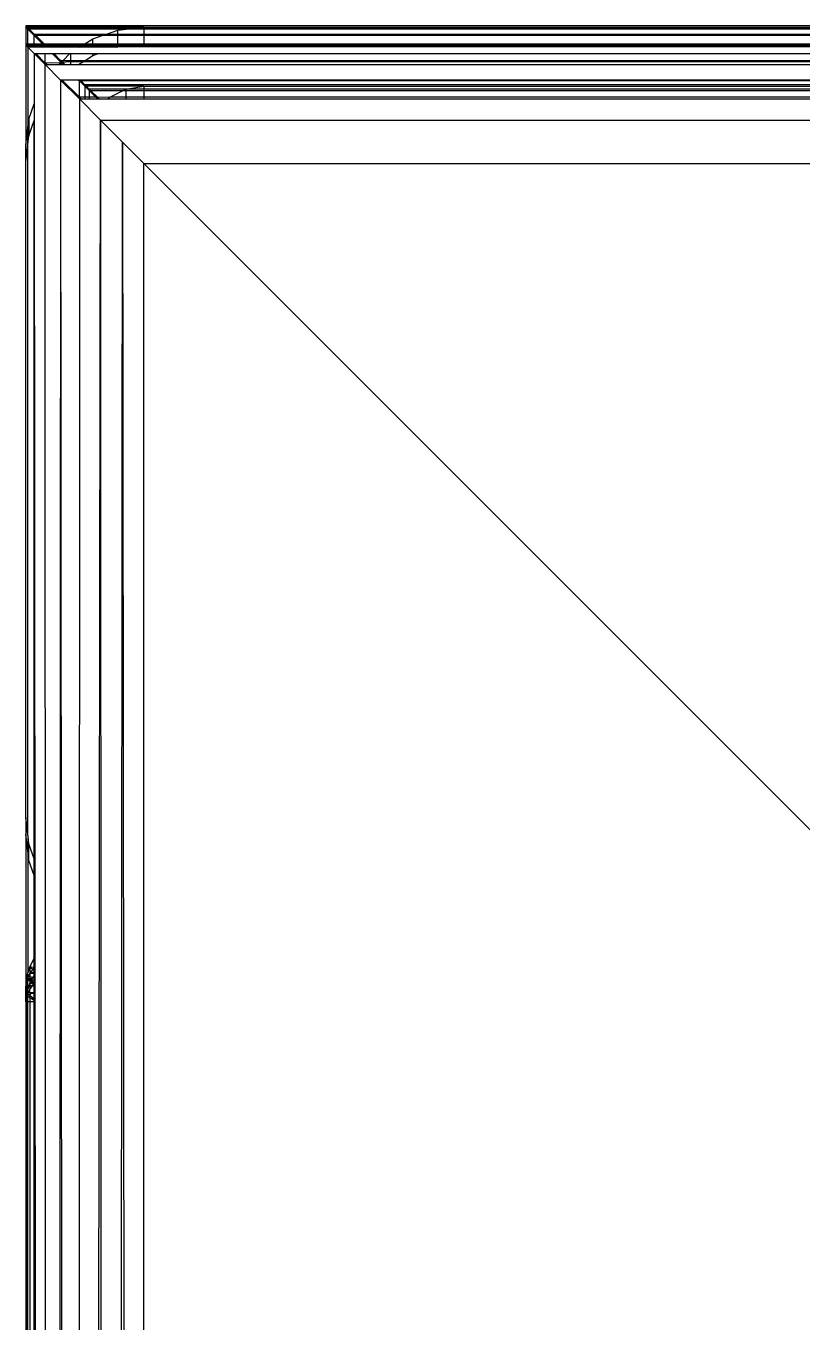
# Model space of a CAD drawing. Header units: inches. Extents: x 17 to 4615, y 5 to 3256.
# Drawn here: x 695.7 to 729.9, y 1382.6 to 1439.7 of the extents above; entities that cross this region are included whole.
import ezdxf

# ---------------------------------------------------------------- set-up
doc = ezdxf.new("R2010")
doc.units = ezdxf.units.IN
doc.header["$MEASUREMENT"] = 0

msp = doc.modelspace()

# ---------------------------------------------------------------- linework, layer by layer
for p, q in [((1695.732, 1439.674), (695.732, 1439.674)), ((695.732, 1439.674), (695.732, 1439.617)), ((695.791, 1439.617), (695.732, 1439.674)), ((695.732, 1439.617), (695.819, 1439.528)), ((695.791, 1439.617), (695.732, 1439.617)), ((695.732, 1439.617), (695.732, 1438.88)), ((695.819, 1439.589), (695.791, 1439.617)), ((700.932, 1439.617), (695.791, 1439.617)), ((695.881, 1439.528), (695.819, 1439.589)), ((695.819, 1439.589), (700.687, 1439.589)), ((695.819, 1439.528), (695.819, 1439.589)), ((695.819, 1439.528), (696.098, 1439.248)), ((695.881, 1439.528), (695.819, 1439.528)), ((695.819, 1438.88), (695.819, 1439.528)), ((696.098, 1439.313), (695.881, 1439.528)), ((700.146, 1439.528), (695.881, 1439.528)), ((699.279, 1439.313), (699.775, 1439.486)), ((699.775, 1439.486), (700.146, 1439.528)), ((699.775, 1439.313), (699.775, 1439.486)), ((700.146, 1439.528), (700.687, 1439.589)), ((700.932, 1439.528), (700.146, 1439.528)), ((700.687, 1439.589), (700.932, 1439.617)), ((700.687, 1439.589), (700.932, 1439.589)), ((700.932, 1439.617), (730.532, 1439.617)), ((700.932, 1439.617), (700.932, 1439.589)), ((700.932, 1439.589), (700.932, 1439.528)), ((700.932, 1439.589), (730.532, 1439.589)), ((700.932, 1439.528), (700.932, 1439.313)), ((730.532, 1439.528), (700.932, 1439.528)), ((695.732, 1438.88), (695.732, 1438.822)), ((695.732, 1438.88), (695.819, 1438.88)), ((695.791, 1438.822), (695.732, 1438.88)), ((695.819, 1438.88), (696.098, 1438.88)), ((695.819, 1438.822), (695.819, 1438.88)), ((696.098, 1439.313), (699.279, 1439.313)), ((696.098, 1439.248), (696.098, 1439.313)), ((696.163, 1439.248), (696.098, 1439.313)), ((696.163, 1439.248), (696.098, 1439.248)), ((696.098, 1439.248), (696.464, 1438.88)), ((696.098, 1438.88), (696.098, 1439.248)), ((696.098, 1438.822), (696.098, 1438.88)), ((696.098, 1438.88), (696.464, 1438.88)), ((699.094, 1439.248), (696.163, 1439.248)), ((696.532, 1438.88), (696.163, 1439.248)), ((696.464, 1438.88), (696.521, 1438.822)), ((696.464, 1438.88), (696.532, 1438.88)), ((696.58, 1438.832), (696.532, 1438.88)), ((696.532, 1438.88), (698.323, 1438.88)), ((698.247, 1438.832), (698.323, 1438.88)), ((698.323, 1438.88), (698.676, 1439.102)), ((698.323, 1438.88), (698.676, 1438.88)), ((698.676, 1439.102), (699.094, 1439.248)), ((698.676, 1438.88), (698.676, 1439.102)), ((698.676, 1438.832), (698.676, 1438.88)), ((698.676, 1438.88), (699.775, 1438.88)), ((699.094, 1439.248), (699.279, 1439.313)), ((699.775, 1439.248), (699.094, 1439.248)), ((699.279, 1439.313), (699.775, 1439.313)), ((699.775, 1439.313), (700.932, 1439.313)), ((699.775, 1439.248), (699.775, 1439.313)), ((699.775, 1438.88), (699.775, 1439.248)), ((700.932, 1439.248), (699.775, 1439.248)), ((699.775, 1438.832), (699.775, 1438.88)), ((699.775, 1438.88), (700.932, 1438.88)), ((700.507, 1438.832), (700.932, 1438.88)), ((700.932, 1439.313), (700.932, 1439.248)), ((700.932, 1439.313), (730.532, 1439.313)), ((700.932, 1439.248), (700.932, 1438.88)), ((730.532, 1439.248), (700.932, 1439.248)), ((700.932, 1438.88), (730.532, 1438.88)), ((695.732, 1438.822), (695.819, 1438.734)), ((695.732, 1438.822), (695.791, 1438.822)), ((695.732, 1438.822), (695.732, 1434.417)), ((695.819, 1438.822), (695.791, 1438.822)), ((695.819, 1438.795), (695.819, 1438.822)), ((695.819, 1438.822), (696.098, 1438.822)), ((695.881, 1438.734), (695.819, 1438.795)), ((696.098, 1438.795), (695.819, 1438.795)), ((695.819, 1438.795), (695.819, 1438.734)), ((695.819, 1438.734), (696.097, 1438.454)), ((695.881, 1438.734), (695.819, 1438.734)), ((695.819, 1438.734), (695.819, 1435.183)), ((696.098, 1438.734), (695.881, 1438.734)), ((696.097, 1438.454), (696.58, 1437.969)), ((696.097, 1438.454), (696.099, 1436.249)), ((696.097, 1438.454), (696.163, 1438.454)), ((696.098, 1438.795), (696.098, 1438.822)), ((696.098, 1438.822), (696.521, 1438.822)), ((696.098, 1438.734), (696.098, 1438.795)), ((696.549, 1438.795), (696.098, 1438.795)), ((696.58, 1438.734), (696.098, 1438.734)), ((696.58, 1438.038), (696.163, 1438.454)), ((696.163, 1438.454), (696.58, 1438.454)), ((696.521, 1438.822), (696.58, 1438.832)), ((696.521, 1438.822), (696.549, 1438.795)), ((696.549, 1438.795), (696.58, 1438.763)), ((696.617, 1438.795), (696.549, 1438.795)), ((698.247, 1438.832), (696.58, 1438.832)), ((696.58, 1438.763), (696.58, 1438.832)), ((696.617, 1438.795), (696.58, 1438.832)), ((696.58, 1438.763), (696.61, 1438.734)), ((696.58, 1438.734), (696.58, 1438.763)), ((696.58, 1438.763), (696.649, 1438.763)), ((696.61, 1438.734), (696.58, 1438.734)), ((696.58, 1438.038), (696.58, 1438.454)), ((696.58, 1438.454), (696.889, 1438.454)), ((696.678, 1438.734), (696.61, 1438.734)), ((696.649, 1438.763), (696.617, 1438.795)), ((698.188, 1438.795), (696.617, 1438.795)), ((696.678, 1438.734), (696.649, 1438.763)), ((696.649, 1438.763), (698.138, 1438.763)), ((698.091, 1438.734), (696.678, 1438.734)), ((696.889, 1438.454), (697.255, 1438.086)), ((696.889, 1438.454), (696.959, 1438.454)), ((697.255, 1438.158), (696.959, 1438.454)), ((696.959, 1438.454), (697.662, 1438.454)), ((697.366, 1438.158), (697.662, 1438.454)), ((697.662, 1438.454), (697.69, 1438.454)), ((697.69, 1438.454), (697.69, 1438.158)), ((697.69, 1438.454), (698.676, 1438.454)), ((698.091, 1438.734), (698.138, 1438.763)), ((698.676, 1438.734), (698.091, 1438.734)), ((698.138, 1438.763), (698.188, 1438.795)), ((698.138, 1438.763), (698.676, 1438.763)), ((698.188, 1438.795), (698.247, 1438.832)), ((698.188, 1438.795), (699.775, 1438.795)), ((698.676, 1438.832), (698.247, 1438.832)), ((698.347, 1438.158), (698.676, 1438.365)), ((698.676, 1438.763), (698.676, 1438.832)), ((699.775, 1438.832), (698.676, 1438.832)), ((698.676, 1438.734), (698.676, 1438.763)), ((698.676, 1438.763), (699.731, 1438.734)), ((699.731, 1438.734), (698.676, 1438.734)), ((698.676, 1438.365), (698.676, 1438.454)), ((698.676, 1438.365), (698.93, 1438.454)), ((698.676, 1438.454), (698.93, 1438.454)), ((698.93, 1438.454), (732.535, 1438.454)), ((699.731, 1438.734), (699.775, 1438.749)), ((699.775, 1438.795), (699.775, 1438.832)), ((700.424, 1438.822), (699.775, 1438.832)), ((699.775, 1438.749), (699.775, 1438.795)), ((700.178, 1438.795), (699.775, 1438.795)), ((699.775, 1438.749), (699.9, 1438.763)), ((699.9, 1438.763), (700.178, 1438.795)), ((699.9, 1438.763), (731.565, 1438.763)), ((700.178, 1438.795), (700.424, 1438.822)), ((731.286, 1438.795), (700.178, 1438.795)), ((700.424, 1438.822), (700.507, 1438.832)), ((730.958, 1438.832), (700.507, 1438.832)), ((697.255, 1438.047), (696.58, 1438.038)), ((696.649, 1437.969), (696.58, 1438.038)), ((696.58, 1438.038), (696.58, 1437.969)), ((696.58, 1437.969), (697.255, 1437.292)), ((696.726, 538.818), (696.58, 1437.969)), ((696.58, 1437.969), (696.649, 1437.969)), ((696.649, 1437.969), (697.177, 1437.969)), ((697.177, 1437.969), (697.255, 1438.047)), ((697.177, 1437.969), (697.255, 1437.969)), ((697.255, 1438.158), (697.366, 1438.158)), ((697.255, 1438.086), (697.255, 1438.158)), ((697.311, 1438.103), (697.255, 1438.158)), ((697.275, 1438.067), (697.255, 1438.086)), ((697.255, 1438.047), (697.255, 1438.086)), ((697.255, 1438.047), (697.275, 1438.067)), ((697.255, 1437.969), (697.255, 1438.047)), ((697.255, 1437.969), (697.372, 1437.969)), ((697.275, 1438.067), (697.311, 1438.103)), ((697.69, 1438.086), (697.275, 1438.067)), ((697.275, 1438.067), (697.372, 1437.969)), ((697.311, 1438.103), (697.366, 1438.158)), ((697.444, 1437.969), (697.311, 1438.103)), ((697.366, 1438.158), (697.69, 1438.158)), ((697.372, 1437.969), (697.444, 1437.969)), ((697.444, 1437.969), (697.69, 1437.969)), ((697.69, 1438.158), (697.69, 1438.086)), ((697.69, 1438.158), (698.347, 1438.158)), ((698.233, 1438.086), (697.69, 1438.086)), ((697.69, 1438.086), (697.69, 1437.969)), ((697.69, 1437.969), (698.047, 1437.969)), ((698.047, 1437.969), (698.233, 1438.086)), ((698.047, 1437.969), (733.418, 1437.969)), ((698.233, 1438.086), (698.347, 1438.158)), ((733.232, 1438.086), (698.233, 1438.086)), ((698.347, 1438.158), (733.118, 1438.158)), ((697.255, 1437.292), (696.726, 538.818)), ((697.255, 1437.292), (698.087, 1436.46)), ((697.255, 1437.292), (697.876, 538.816)), ((697.327, 1437.292), (697.255, 1437.292)), ((698.087, 1436.534), (697.327, 1437.292)), ((698.048, 1437.292), (697.327, 1437.292)), ((698.048, 1437.292), (698.087, 1437.254)), ((698.087, 1437.292), (698.048, 1437.292)), ((698.087, 1437.254), (698.087, 1437.292)), ((698.123, 1437.292), (698.087, 1437.292)), ((698.161, 1437.254), (698.087, 1437.254)), ((698.087, 1436.534), (698.087, 1437.254)), ((698.087, 1437.254), (698.332, 1437.017)), ((698.161, 1437.254), (698.123, 1437.292)), ((734.228, 1437.292), (698.123, 1437.292)), ((734.266, 1437.254), (698.161, 1437.254)), ((698.332, 1437.074), (698.161, 1437.254)), ((698.332, 1437.017), (698.332, 1437.074)), ((698.332, 1437.074), (698.398, 1437.017)), ((734.446, 1437.074), (698.332, 1437.074)), ((698.515, 1436.832), (698.332, 1437.017)), ((698.398, 1437.017), (698.332, 1437.017)), ((698.332, 1437.017), (698.332, 1436.534)), ((698.398, 1437.017), (698.515, 1436.893)), ((700.932, 1437.017), (698.398, 1437.017)), ((698.515, 1436.893), (698.583, 1436.832)), ((700.129, 1436.889), (698.515, 1436.893)), ((698.515, 1436.893), (698.515, 1436.832)), ((698.806, 1436.534), (698.515, 1436.832)), ((698.515, 1436.832), (698.583, 1436.832)), ((698.515, 1436.832), (698.515, 1436.534)), ((698.882, 1436.534), (698.583, 1436.832)), ((698.583, 1436.832), (700.017, 1436.832)), ((699.431, 1436.534), (700.017, 1436.832)), ((700.017, 1436.832), (700.129, 1436.889)), ((700.017, 1436.832), (700.129, 1436.832)), ((700.129, 1436.889), (700.932, 1437.017)), ((700.932, 1436.893), (700.129, 1436.889)), ((700.129, 1436.889), (700.129, 1436.832)), ((700.129, 1436.832), (700.129, 1436.534)), ((700.129, 1436.832), (700.932, 1436.832)), ((700.932, 1437.017), (730.532, 1437.017)), ((700.932, 1437.017), (700.932, 1436.893)), ((700.932, 1436.893), (700.932, 1436.832)), ((730.532, 1436.893), (700.932, 1436.893)), ((700.932, 1436.832), (700.932, 1436.534)), ((700.932, 1436.832), (730.532, 1436.832)), ((695.863, 1435.574), (696.099, 1436.249)), ((696.099, 1436.249), (696.1, 1435.514)), ((698.087, 1436.46), (697.876, 538.816)), ((698.161, 1436.46), (698.087, 1436.534)), ((698.087, 1436.534), (698.087, 1436.46)), ((698.332, 1436.534), (698.087, 1436.534)), ((698.087, 1436.46), (699.018, 1435.527)), ((698.087, 1436.46), (698.161, 1436.46)), ((698.161, 1436.46), (698.332, 1436.46)), ((698.332, 1436.534), (698.332, 1436.46)), ((698.515, 1436.534), (698.332, 1436.534)), ((698.332, 1436.46), (698.515, 1436.46)), ((698.515, 1436.534), (698.515, 1436.46)), ((698.806, 1436.534), (698.515, 1436.534)), ((698.515, 1436.46), (698.88, 1436.46)), ((698.88, 1436.46), (698.806, 1436.534)), ((698.882, 1436.534), (698.806, 1436.534)), ((698.88, 1436.46), (698.956, 1436.46)), ((698.956, 1436.46), (698.882, 1436.534)), ((699.404, 1436.52), (698.882, 1436.534)), ((698.956, 1436.46), (699.344, 1436.46)), ((699.344, 1436.46), (699.404, 1436.52)), ((699.344, 1436.46), (699.404, 1436.46)), ((699.404, 1436.52), (699.431, 1436.534)), ((699.404, 1436.46), (699.404, 1436.52)), ((699.404, 1436.46), (700.129, 1436.46)), ((700.129, 1436.534), (699.431, 1436.534)), ((700.129, 1436.534), (700.129, 1436.46)), ((700.932, 1436.534), (700.129, 1436.534)), ((700.129, 1436.46), (700.932, 1436.46)), ((700.932, 1436.534), (700.932, 1436.46)), ((730.532, 1436.534), (700.932, 1436.534)), ((700.932, 1436.46), (730.532, 1436.46)), ((695.819, 1435.183), (695.863, 1435.574)), ((695.863, 1435.574), (695.863, 1434.837)), ((695.863, 1434.837), (696.1, 1435.514)), ((696.093, 1403.001), (696.1, 1435.514)), ((696.1, 1435.514), (696.726, 538.818)), ((697.876, 538.816), (699.018, 1435.527)), ((699.018, 1435.527), (1692.447, 1435.527)), ((699.986, 1434.559), (699.018, 1435.527)), ((699.018, 1435.527), (699.326, 538.815)), ((695.732, 1434.417), (695.819, 1435.183)), ((695.819, 1434.446), (695.819, 1435.183)), ((695.732, 1433.68), (695.819, 1434.446)), ((695.732, 1433.68), (695.732, 1434.417)), ((695.816, 1404.077), (695.819, 1434.446)), ((695.819, 1434.446), (695.863, 1434.837)), ((699.326, 538.815), (699.986, 1434.559)), ((700.932, 1433.612), (699.986, 1434.559)), ((699.986, 1434.559), (700.932, 538.814)), ((695.732, 1404.817), (695.732, 1433.68)), ((700.932, 1433.612), (1690.532, 1433.612)), ((700.932, 1433.612), (730.532, 1404.012)), ((700.932, 538.814), (700.932, 1433.612)), ((695.732, 1404.817), (695.732, 1404.08)), ((695.816, 1404.077), (695.732, 1404.817)), ((695.816, 1403.341), (695.732, 1404.08)), ((695.732, 1404.08), (695.732, 1397.4)), ((695.826, 1403.987), (695.816, 1404.077)), ((695.816, 1403.341), (695.826, 1403.987)), ((695.863, 1403.66), (695.826, 1403.987)), ((696.093, 1403.001), (695.863, 1403.66)), ((695.863, 1402.923), (695.863, 1403.66)), ((695.826, 1403.249), (695.816, 1403.341)), ((695.863, 1402.923), (695.826, 1403.249)), ((695.827, 1398.002), (695.826, 1403.249)), ((696.093, 1402.265), (695.863, 1402.923)), ((696.093, 1402.265), (696.093, 1403.001)), ((696.093, 1398.604), (696.093, 1402.265)), ((695.9, 1398.243), (696.093, 1398.604)), ((696.093, 1398.21), (696.093, 1398.604)), ((695.775, 1397.83), (695.815, 1397.964)), ((695.815, 1397.822), (695.775, 1397.83)), ((695.775, 1397.676), (695.775, 1397.83)), ((695.775, 1397.83), (695.815, 1397.766)), ((695.815, 1397.766), (695.775, 1397.676)), ((695.815, 1397.964), (695.827, 1398.002)), ((695.815, 1397.822), (695.815, 1397.964)), ((695.9, 1397.952), (695.815, 1397.822)), ((695.9, 1397.805), (695.815, 1397.822)), ((695.815, 1397.766), (695.815, 1397.822)), ((695.815, 1397.766), (695.9, 1397.712)), ((695.815, 1397.688), (695.815, 1397.766)), ((695.827, 1398.002), (695.9, 1398.243)), ((696.093, 1398.21), (695.9, 1398.243)), ((695.9, 1398.243), (696.042, 1398.142)), ((695.9, 1398.243), (695.9, 1397.952)), ((696.042, 1398.142), (695.9, 1397.952)), ((696.093, 1398.003), (695.9, 1397.952)), ((696.093, 1397.952), (695.9, 1397.952)), ((695.9, 1397.952), (695.9, 1397.805)), ((696.03, 1397.779), (695.9, 1397.805)), ((695.9, 1397.805), (695.9, 1397.712)), ((696.03, 1397.779), (696.011, 1397.743)), ((696.093, 1397.767), (696.011, 1397.743)), ((696.093, 1397.896), (696.03, 1397.779)), ((696.093, 1397.767), (696.03, 1397.779)), ((696.093, 1398.21), (696.042, 1398.142)), ((696.042, 1398.142), (696.093, 1398.106)), ((696.093, 1398.106), (696.093, 1398.21)), ((696.093, 1398.003), (696.093, 1398.106)), ((696.093, 1397.952), (696.093, 1398.003)), ((696.093, 1397.896), (696.093, 1397.952)), ((696.093, 1397.767), (696.093, 1397.896)), ((696.093, 1397.676), (696.093, 1397.767)), ((695.775, 1397.676), (695.732, 1397.4)), ((695.732, 1396.694), (695.732, 1397.4)), ((695.775, 1397.4), (695.732, 1397.4)), ((695.815, 1397.688), (695.775, 1397.676)), ((695.775, 1397.676), (695.815, 1397.654)), ((695.775, 1397.676), (695.775, 1397.4)), ((695.775, 1397.4), (695.775, 1397.123)), ((695.815, 1397.4), (695.775, 1397.4)), ((695.815, 1397.256), (695.775, 1397.123)), ((695.9, 1397.712), (695.815, 1397.688)), ((695.815, 1397.654), (695.815, 1397.688)), ((695.815, 1397.654), (695.9, 1397.676)), ((695.9, 1397.608), (695.815, 1397.654)), ((695.815, 1397.4), (695.815, 1397.654)), ((695.859, 1397.4), (695.815, 1397.4)), ((695.827, 1397.296), (695.815, 1397.4)), ((695.827, 1397.296), (695.815, 1397.256)), ((695.815, 1397.115), (695.815, 1397.256)), ((695.859, 1397.4), (695.827, 1397.296)), ((695.845, 1397.122), (695.9, 1397.243)), ((695.9, 1397.536), (695.859, 1397.4)), ((695.9, 1397.4), (695.859, 1397.4)), ((696.011, 1397.743), (695.9, 1397.712)), ((695.9, 1397.712), (695.938, 1397.676)), ((695.9, 1397.712), (695.9, 1397.676)), ((695.9, 1397.676), (695.975, 1397.676)), ((695.9, 1397.676), (695.9, 1397.608)), ((695.93, 1397.591), (695.9, 1397.608)), ((695.9, 1397.608), (695.9, 1397.536)), ((695.93, 1397.591), (695.9, 1397.536)), ((696.092, 1397.502), (695.9, 1397.536)), ((696.066, 1397.467), (695.9, 1397.536)), ((695.9, 1397.536), (695.9, 1397.4)), ((695.9, 1397.243), (696.017, 1397.4)), ((696.017, 1397.4), (695.9, 1397.4)), ((695.9, 1397.4), (695.9, 1397.243)), ((695.9, 1397.098), (695.9, 1397.243)), ((695.963, 1397.653), (695.93, 1397.591)), ((696.092, 1397.502), (695.93, 1397.591)), ((695.938, 1397.676), (695.975, 1397.676)), ((695.975, 1397.676), (695.963, 1397.653)), ((695.963, 1397.653), (696.092, 1397.532)), ((696.011, 1397.743), (695.975, 1397.676)), ((695.975, 1397.676), (696.093, 1397.676)), ((696.017, 1397.4), (696.066, 1397.467)), ((696.092, 1397.4), (696.017, 1397.4)), ((696.066, 1397.467), (696.092, 1397.502)), ((696.092, 1397.456), (696.066, 1397.467)), ((696.092, 1397.456), (696.092, 1397.502)), ((696.092, 1397.4), (696.092, 1397.456)), ((696.092, 1397.117), (696.092, 1397.4)), ((696.092, 1397.532), (696.093, 1397.676)), ((696.092, 1397.502), (696.092, 1397.532)), ((695.732, 1396.694), (695.775, 1396.968)), ((695.732, 1396.694), (695.732, 1372.556)), ((695.775, 1396.694), (695.732, 1396.694)), ((695.775, 1397.123), (695.815, 1397.115)), ((695.775, 1397.123), (695.775, 1396.968)), ((695.815, 1397.085), (695.775, 1397.123)), ((695.775, 1396.968), (695.815, 1397.057)), ((695.815, 1396.987), (695.775, 1396.968)), ((695.775, 1396.968), (695.815, 1396.944)), ((695.775, 1396.694), (695.775, 1396.968)), ((695.815, 1396.694), (695.775, 1396.694)), ((695.778, 1372.556), (695.775, 1396.694)), ((695.813, 1372.556), (695.815, 1396.694)), ((695.815, 1397.115), (695.845, 1397.122)), ((695.815, 1397.057), (695.815, 1397.115)), ((695.815, 1397.057), (695.815, 1397.085)), ((696.092, 1396.825), (695.815, 1397.057)), ((695.815, 1396.987), (695.815, 1397.057)), ((695.9, 1397.027), (695.815, 1396.987)), ((695.815, 1396.944), (695.815, 1396.987)), ((695.815, 1396.944), (695.9, 1396.893)), ((695.815, 1396.694), (695.815, 1396.944)), ((695.9, 1396.694), (695.815, 1396.694)), ((695.9, 1397.098), (695.845, 1397.122)), ((696.092, 1397.117), (695.9, 1397.098)), ((695.9, 1397.098), (696.007, 1397.077)), ((695.9, 1397.098), (695.9, 1397.027)), ((696.007, 1397.077), (695.9, 1397.027)), ((695.9, 1397.027), (695.9, 1396.893)), ((695.9, 1396.893), (696.092, 1396.778)), ((695.9, 1396.893), (695.9, 1396.694)), ((696.092, 1396.694), (695.9, 1396.694)), ((695.9, 1396.694), (695.9, 1372.556)), ((696.092, 1397.117), (696.007, 1397.077)), ((696.007, 1397.077), (696.092, 1397.06)), ((696.089, 1372.556), (696.092, 1396.694)), ((696.092, 1397.06), (696.092, 1397.117)), ((696.092, 1396.825), (696.092, 1397.06)), ((696.092, 1396.778), (696.092, 1396.825)), ((696.092, 1396.694), (696.092, 1396.778))]:
    msp.add_line(p, q)

doc.saveas('drawing.dxf')
